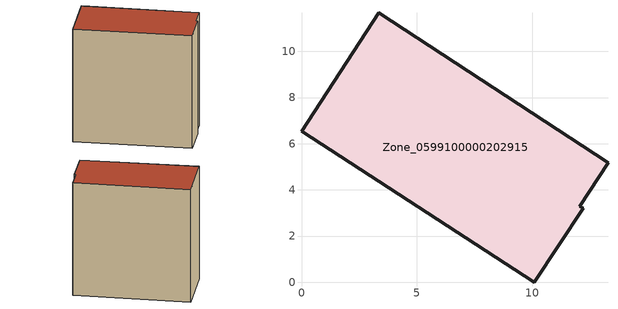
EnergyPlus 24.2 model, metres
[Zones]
Zone_0599100000202915
 floor ground (C_G): 0,6.54 3.34,11.67 13.27,5.17 12.05,3.3 12.2,3.2 10.09,0 z0
 wall outside (C_F): 3.34,11.67 0,6.54 10.09,0 12.2,3.2 12.05,3.3 13.27,5.17 3.34,11.67 z0:12.11
 roof outside (C_R): 0,6.54 10.09,0 12.2,3.2 12.05,3.3 13.27,5.17 3.34,11.67 z12.11
[BUILDING]
Pand.0599100000202915: North Axis=0; Terrain=City; Loads Convergence Tolerance Value=0.04; Temperature Convergence Tolerance Value=0.4; Solar Distribution=FullExterior; Maximum Number of Warmup Days=25; Minimum Number of Warmup Days=1
[Site:Location]
Rotterdam.The.Hague.AP_ZH_NLD Design_Conditions: Latitude=51.96; Longitude=4.45; Time Zone=1; Elevation=-4.5
[SITE:GROUNDTEMPERATURE:BUILDINGSURFACE]
18, 18, 18, 18, 18, 18, 18, 18, 18, 18, 18, 18
[MATERIAL] Thermal Absorptance=0.9; Solar Absorptance=0.7; Visible Absorptance=0.7
Name | Roughness | Thickness | Conductivity | Density | Specific Heat
G.TI.1946 | MediumSmooth | 0.15 | 1 | 540 | 1210
F.TI.1946 | Rough | 0.3 | 0.857143 | 1920 | 840
R.TI.1946 | MediumRough | 0.2 | 0.1 | 1500 | 1000
[CONSTRUCTION]
C_G: G.TI.1946
C_F: F.TI.1946
C_R: R.TI.1946
[ZONE]
Zone_0599100000202915: Type=1; Multiplier=1; Ceiling Height=Autocalculate; Volume=Autocalculate; Floor Area=autocalculate; Part of Total Floor Area=Yes
[ZONEINFILTRATION:DESIGNFLOWRATE]
Infil_Zone_0599100000202915: Zone or ZoneList or Space or SpaceList=Zone_0599100000202915; Schedule=AlwaysOn; Design Flow Rate Calculation Method=Flow/Area; Flow Rate per Floor Area=0.003; Constant Term Coefficient=1; Temperature Term Coefficient=0; Velocity Term Coefficient=0; Velocity Squared Term Coefficient=0
[HVACTEMPLATE:ZONE:IDEALLOADSAIRSYSTEM]
Zone_0599100000202915: Maximum Heating Supply Air Temperature=50; Minimum Cooling Supply Air Temperature=13; Maximum Heating Supply Air Humidity Ratio=0.0156; Minimum Cooling Supply Air Humidity Ratio=0.0077; Heating Limit=NoLimit; Cooling Limit=NoLimit; Dehumidification Control Type=ConstantSensibleHeatRatio; Cooling Sensible Heat Ratio=0.7; Dehumidification Setpoint=60; Humidification Control Type=None; Humidification Setpoint=30; Outdoor Air Method=None; Outdoor Air Flow Rate per Person=0.00944; Outdoor Air Flow Rate per Zone Floor Area=0; Outdoor Air Flow Rate per Zone=0; Demand Controlled Ventilation Type=None; Outdoor Air Economizer Type=NoEconomizer; Heat Recovery Type=None; Sensible Heat Recovery Effectiveness=0.7; Latent Heat Recovery Effectiveness=0.65
[ZONECONTROL:THERMOSTAT]
ThermostatControl_Zone_0599100000202915: Zone or ZoneList=Zone_0599100000202915; Control Type Schedule=DualSetpointControlType; Control 1=Thermostat_Zone_0599100000202915; Temperature Difference Between Cutout And Setpoint=0
[THERMOSTATSETPOINT:DUALSETPOINT]
Thermostat_Zone_0599100000202915: Heating Setpoint Temperature Schedule=HeatingSetpoint_Zone_0599100000202915; Cooling Setpoint Temperature Schedule=CoolingSetpoint_Zone_0599100000202915
[SCHEDULE:COMPACT]
HeatingSetpoint_Zone_0599100000202915: Through: 12/31, For: AllDays, Until: 24:00, 21
CoolingSetpoint_Zone_0599100000202915: Through: 12/31, For: AllDays, Until: 24:00, 24
DualSetpointControlType: Through: 12/31, For: AllDays, Until: 24:00, 4
AlwaysOn: Through: 12/31, For: AllDays, Until: 24:00, 1
